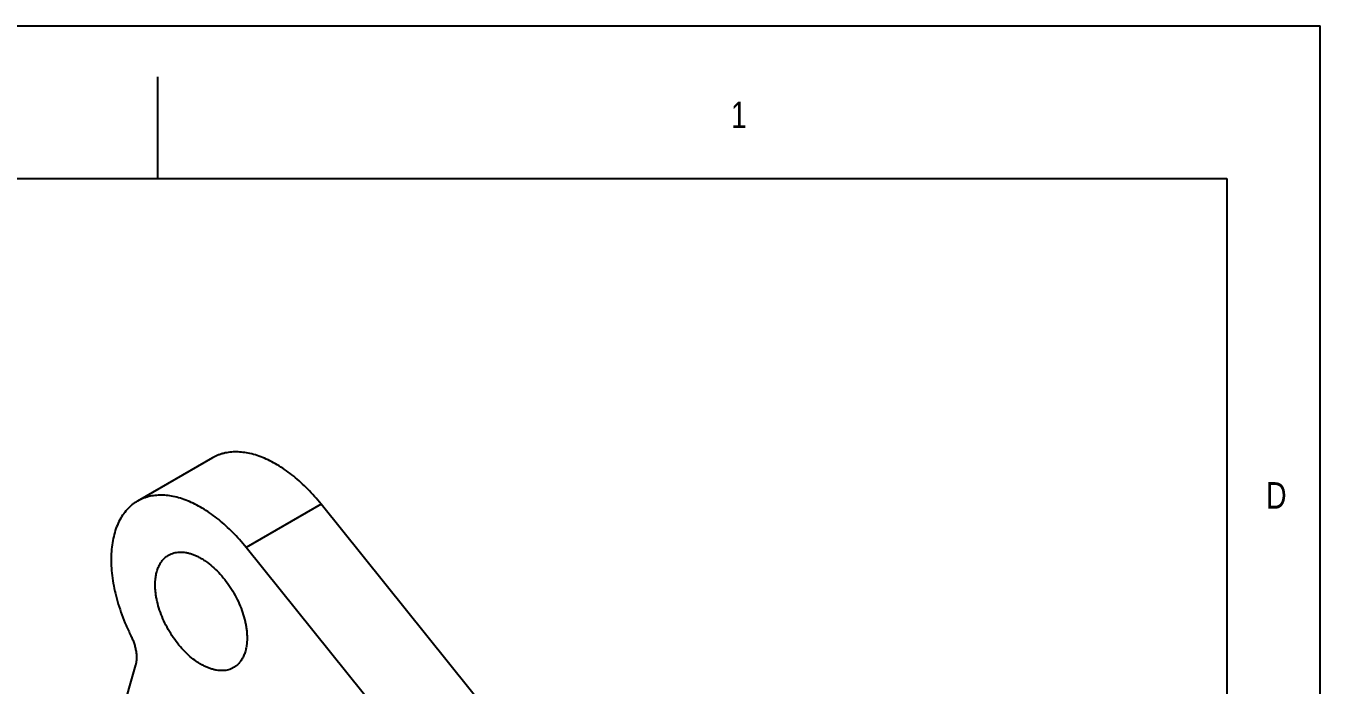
# Model space of a CAD drawing. Header units: inches. Extents: x 0 to 22, y 0 to 17.
# Drawn here: x 15.9 to 22, y 13.89 to 17 of the extents above; entities that cross this region are included whole.
import ezdxf

# ---------------------------------------------------------------- set-up
doc = ezdxf.new("R2010")
doc.units = ezdxf.units.IN
doc.header["$LTSCALE"] = 1.21
doc.header["$MEASUREMENT"] = 0
doc.layers.get('0').update_dxf_attribs({"linetype": 'CONTINUOUS'})
doc.styles.get("Standard").update_dxf_attribs({"font": 'txt', "width": 0.8})

msp = doc.modelspace()

# ---------------------------------------------------------------- linework, layer by layer
at = {"color": 7, "linetype": 'CONTINUOUS'}
for p, q in [((0, 17), (22, 17)), ((22, 0), (22, 17)), ((16.52, 16.28), (16.52, 16.76)), ((0.44, 16.28), (21.56, 16.28)), ((21.56, 16.28), (21.56, 0.68)), ((16.7774, 14.9632), (16.4238, 14.7591)), ((17.2895, 14.7454), (16.9359, 14.5413)), ((19.9321, 11.458), (17.2895, 14.7454)), ((19.5785, 11.2539), (16.9359, 14.5413)), ((16.4145, 13.9867), (16.1765, 13.1656))]:
    msp.add_line(p, q, dxfattribs=at)
for points, knots in [([(17.2895, 14.7454), (17.2796, 14.7578), (17.2593, 14.7818), (17.2274, 14.8159), (17.1945, 14.8475), (17.1608, 14.8764), (17.1265, 14.9024), (17.092, 14.9254), (17.0573, 14.9451), (17.0227, 14.9616), (16.9885, 14.9745), (16.9549, 14.984), (16.922, 14.9898), (16.8902, 14.992), (16.8595, 14.9904), (16.835, 14.9861), (16.8163, 14.9807), (16.8029, 14.9758), (16.7898, 14.9701), (16.7815, 14.9656), (16.7774, 14.9632)], [0, 0, 0, 0, 0.079224, 0.157019, 0.233014, 0.306944, 0.378573, 0.447684, 0.514119, 0.57777, 0.638601, 0.696645, 0.752024, 0.804952, 0.855745, 0.904822, 0.928888, 0.952722, 0.9764, 1, 1, 1, 1]), ([(16.9359, 14.5413), (16.926, 14.5537), (16.9057, 14.5777), (16.8738, 14.6118), (16.8409, 14.6434), (16.8072, 14.6723), (16.773, 14.6983), (16.7384, 14.7212), (16.7037, 14.741), (16.6692, 14.7574), (16.6349, 14.7704), (16.6013, 14.7798), (16.5685, 14.7857), (16.5366, 14.7878), (16.506, 14.7863), (16.4815, 14.7819), (16.4628, 14.7766), (16.4493, 14.7717), (16.4363, 14.7659), (16.4279, 14.7615), (16.4238, 14.7591)], [0, 0, 0, 0, 0.079224, 0.157019, 0.233014, 0.306944, 0.378573, 0.447684, 0.514119, 0.57777, 0.638601, 0.696645, 0.752024, 0.804952, 0.855745, 0.904822, 0.928888, 0.952722, 0.9764, 1, 1, 1, 1]), ([(16.4238, 14.7591), (16.4193, 14.7565), (16.4103, 14.7508), (16.3975, 14.7413), (16.3855, 14.7307), (16.3702, 14.7151), (16.3529, 14.6929), (16.3355, 14.6628), (16.3214, 14.6292), (16.3106, 14.5923), (16.3034, 14.5526), (16.2995, 14.5103), (16.2993, 14.4658), (16.3025, 14.4194), (16.3093, 14.3715), (16.3194, 14.3226), (16.3329, 14.2729), (16.3497, 14.223), (16.3696, 14.1732), (16.3847, 14.1405), (16.3927, 14.1243)], [0, 0, 0, 0, 0.022908, 0.045911, 0.069102, 0.09257, 0.140637, 0.190733, 0.243311, 0.298692, 0.357061, 0.418484, 0.482927, 0.550261, 0.620288, 0.692746, 0.767314, 0.84364, 0.921358, 1, 1, 1, 1]), ([(16.5073, 14.3645), (16.5073, 14.3725), (16.5079, 14.3881), (16.511, 14.4106), (16.5161, 14.4315), (16.5232, 14.4506), (16.5323, 14.4676), (16.5433, 14.4825), (16.554, 14.4931), (16.5633, 14.5002), (16.5682, 14.5033), (16.5707, 14.5047)], [0, 0, 0, 0, 0.14854, 0.28948, 0.42269, 0.548585, 0.667934, 0.781863, 0.891901, 0.94608, 1, 1, 1, 1]), ([(16.5707, 14.5047), (16.5745, 14.5069), (16.5823, 14.5108), (16.5948, 14.5151), (16.608, 14.5179), (16.6219, 14.5192), (16.6363, 14.519), (16.6511, 14.5173), (16.6663, 14.514), (16.6819, 14.5093), (16.6976, 14.5031), (16.7135, 14.4955), (16.7294, 14.4865), (16.751, 14.4725), (16.7774, 14.4517), (16.8075, 14.4227), (16.8359, 14.3898), (16.8618, 14.3537), (16.8848, 14.3152), (16.9043, 14.275), (16.92, 14.2341), (16.9298, 14.1997), (16.9352, 14.1725), (16.9382, 14.1527), (16.94, 14.1334), (16.9404, 14.1207), (16.9404, 14.1145)], [0, 0, 0, 0, 0.021327, 0.042883, 0.064884, 0.087523, 0.110968, 0.135349, 0.160767, 0.187286, 0.214944, 0.243748, 0.273683, 0.304712, 0.369785, 0.438366, 0.509637, 0.582644, 0.656359, 0.729719, 0.80168, 0.871254, 0.904881, 0.937607, 0.969345, 1, 1, 1, 1]), ([(16.8769, 13.9743), (16.8732, 13.9721), (16.8653, 13.9682), (16.8528, 13.9639), (16.8396, 13.9611), (16.8257, 13.9598), (16.8114, 13.96), (16.7965, 13.9618), (16.7813, 13.965), (16.7658, 13.9697), (16.75, 13.9759), (16.7341, 13.9836), (16.7182, 13.9926), (16.6967, 14.0065), (16.6702, 14.0273), (16.6401, 14.0563), (16.6118, 14.0892), (16.5858, 14.1253), (16.5628, 14.1639), (16.5433, 14.204), (16.5276, 14.2449), (16.5179, 14.2793), (16.5124, 14.3065), (16.5094, 14.3263), (16.5077, 14.3456), (16.5073, 14.3583), (16.5073, 14.3645)], [0, 0, 0, 0, 0.021327, 0.042883, 0.064884, 0.087523, 0.110968, 0.135349, 0.160767, 0.187286, 0.214944, 0.243748, 0.273683, 0.304712, 0.369785, 0.438366, 0.509637, 0.582644, 0.656359, 0.729719, 0.80168, 0.871254, 0.904881, 0.937607, 0.969345, 1, 1, 1, 1]), ([(16.3927, 14.1243), (16.3957, 14.1183), (16.4012, 14.1062), (16.408, 14.0877), (16.4133, 14.0693), (16.417, 14.0512), (16.419, 14.0337), (16.4194, 14.017), (16.418, 14.0013), (16.4159, 13.9914), (16.4145, 13.9867)], [0, 0, 0, 0, 0.141089, 0.279843, 0.414733, 0.54466, 0.668729, 0.786264, 0.896785, 1, 1, 1, 1]), ([(16.9404, 14.1145), (16.9404, 14.1065), (16.9397, 14.091), (16.9367, 14.0684), (16.9315, 14.0475), (16.9244, 14.0285), (16.9153, 14.0114), (16.9044, 13.9965), (16.8937, 13.986), (16.8843, 13.9789), (16.8794, 13.9757), (16.8769, 13.9743)], [0, 0, 0, 0, 0.14854, 0.28948, 0.42269, 0.548585, 0.667934, 0.781863, 0.891901, 0.94608, 1, 1, 1, 1])]:
    msp.add_open_spline(points, degree=3, knots=knots, dxfattribs=at)

# ---------------------------------------------------------------- texts
at = {"color": 2, "linetype": 'CONTINUOUS', "char_height": 0.125, "width": 0.1, "attachment_point": 1, "line_spacing_factor": 0.9}
for s, insert in [('1', (19.2224, 16.643)), ('D', (21.7454, 14.8489))]:
    msp.add_mtext(s, dxfattribs=dict(at, insert=insert))

doc.saveas('drawing.dxf')
